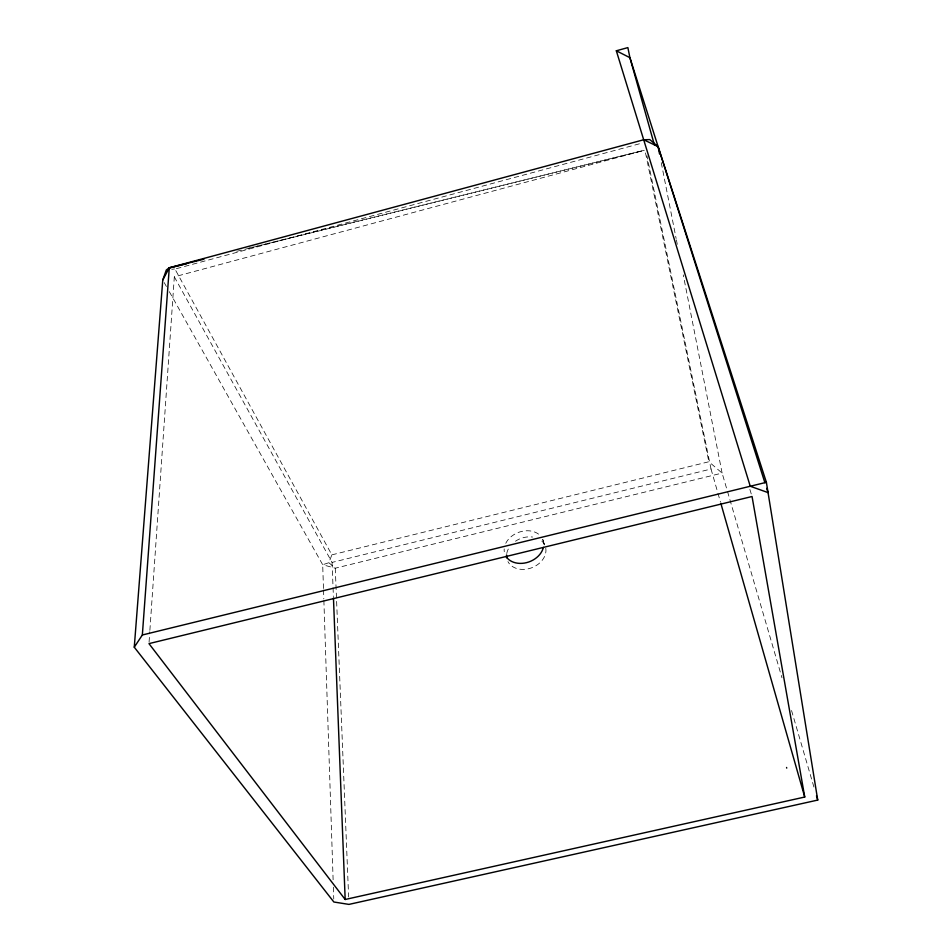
<?xml version="1.0" encoding="UTF-8"?>
<svg xmlns="http://www.w3.org/2000/svg" width="952" height="952" viewBox="0 0 952 952"><rect width="100%" height="100%" fill="white"/><g stroke="black" fill="none" stroke-linecap="round" stroke-linejoin="round"><path stroke-width="0.71" stroke-dasharray="4.76 3.57" d="M149.071 642.136L149.785 631.783M149.88 630.307L174.323 276.842L644.314 150.321M323.478 588.503L322.692 564.738L328.88 562.727L331.855 554.861L174.835 268.833M176.382 268.666L641.993 143.109M236.798 251.304L644.314 150.285M248.686 248.151L644.302 150.285M331.855 554.861L708.859 461.744L722.116 473.084L727.114 490.149M174.323 276.842L332.07 562.418L711.025 469.015L646.943 155.759M171.753 269.321L174.454 268.988M328.88 562.727L335.271 568.201L348.634 896.998M164.232 282.613L166.41 286.493M169.313 291.669L322.692 564.738L335.271 568.201L722.116 473.084L683.262 274.902M542.664 539.486L544.425 544.354M749.867 489.399L751.604 495.076M727.53 491.565L781.985 677.812M791.54 710.513L813.984 787.28M711.025 469.015L717.546 491.827M717.951 493.255L720.402 501.811M645.515 152.927L708.859 461.744M661.259 162.697L676.11 238.476M676.396 239.928L677.265 244.307M332.07 562.418L332.998 586.17M333.057 587.658L333.402 596.571M323.525 589.99L323.823 598.903M323.87 600.391L333.117 879.731M333.367 887.157L333.759 899.045M542.818 539.498A20.325 15.66 -20.9 0 1 543.735 544.913M504.286 551.72A20.325 15.66 -20.9 0 1 504.191 548.935M505.774 543.306A20.325 15.66 -20.9 0 1 539.629 535.024M541.843 541.105A20.218 15.637 -20.9 0 1 536 565.702A20.218 15.637 -20.9 0 1 507.94 561.62M506.762 553.552A20.218 15.637 -20.9 0 1 509.32 547.317M515.448 541.224A20.218 15.637 -20.9 0 1 532.596 537.035"/><path stroke-width="1.43" d="M134.268 647.205L142.348 634.984L169.278 267.786L643.683 139.766L649.788 139.587L658.118 146.667L766.384 482.307L817.732 800.073L348.944 904.4L333.866 902.008L134.268 647.205L162.768 280.031L166.326 269.987L169.278 267.786L203.93 259.218M162.768 280.031L169.123 268.083L186.402 263.799M766.693 488.364L768.038 492.6L750.247 486.246L616.325 50.789L627.868 47.6L629.915 57.691L654.381 144.835L658.118 146.667L764.896 482.712M142.348 634.984L766.384 482.307M345.171 899.485L804.737 797.038L752.044 496.504L148.964 643.623L345.171 899.485L333.462 598.046M643.683 139.766L654.381 144.835M616.325 50.789L629.915 57.691L658.118 146.667L659.546 153.95M816.483 795.812L817.732 800.073M720.807 503.239L804.737 797.038M786.566 767.467L786.733 768.121M543.378 547.4A20.325 15.66 -20.9 0 1 526.611 562.632A20.325 15.66 -20.9 0 1 506.25 556.801M506.69 557.741A20.218 15.637 -20.9 0 1 506.583 554.957"/></g></svg>
